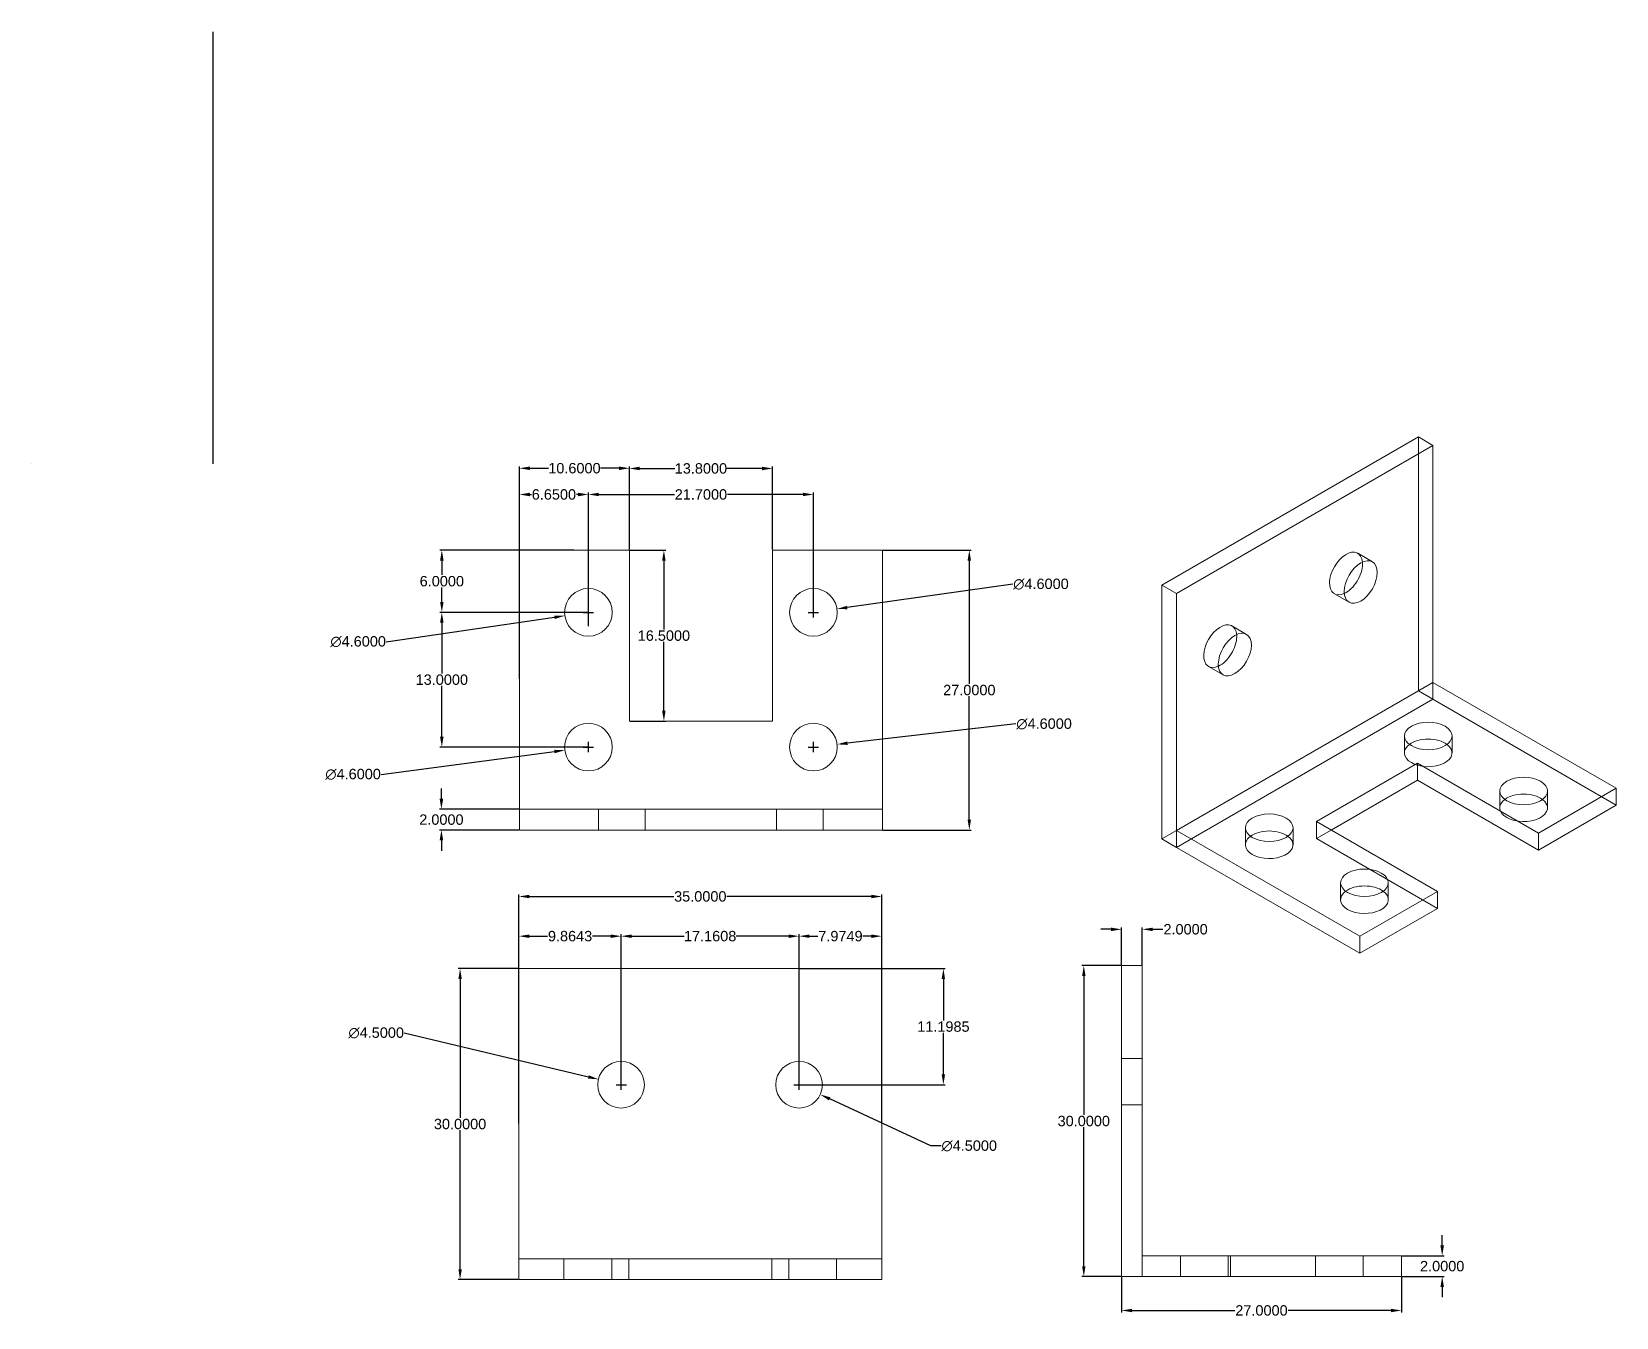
# Model space of a CAD drawing. Header units: inches. Extents: x -18 to 135, y -101 to 23.
import ezdxf

# ---------------------------------------------------------------- set-up
doc = ezdxf.new("R2010")
doc.units = ezdxf.units.IN
doc.header["$MEASUREMENT"] = 0
doc.layers.get('0').update_dxf_attribs({"true_color": 0xc2ced6})
doc.styles.get("Standard").update_dxf_attribs({"font": 'arial.ttf'})
doc.dimstyles.get("Standard").update_dxf_attribs({"dimscale": 1.0005, "dimtxt": 1, "dimasz": 1, "dimexe": 0.18, "dimexo": 0.0625, "dimgap": 0.09, "dimtad": 0, "dimtih": 1, "dimtoh": 1, "dimdec": 4, "dimzin": 0, "dimdsep": 46, "dimtxsty": 'Standard', "dimcen": 0.5, "dimadec": 0, "dimazin": 0, "dimtfac": 1, "dimtdec": 4, "dimtofl": 0, "dimtmove": 0, "dimatfit": 3, "dimfxl": 1, "dimtolj": 1, "dimtzin": 0, "dimarcsym": 0})

# ---------------------------------------------------------------- blocks, each defined once
blk = doc.blocks.new('A$Cb206c12f')
at = {"color": 0, "linetype": 'Continuous', "lineweight": 0}
for p, q in [((-17.5, 6.47), (-17.5, -18.53)), ((-6.9, 6.47), (-17.5, 6.47)), ((-6.9, 6.47), (-17.5, 6.47)), ((-17.5, 6.47), (-17.5, -18.53)), ((-6.9, -10.03), (-6.9, 6.47)), ((-6.9, -10.03), (-6.9, 6.47)), ((6.9, 6.47), (6.9, -10.03)), ((17.5, 6.47), (6.9, 6.47)), ((17.5, 6.47), (6.9, 6.47)), ((6.9, 6.47), (6.9, -10.03)), ((17.5, -18.53), (17.5, 6.47)), ((17.5, -18.53), (17.5, 6.47)), ((6.9, -10.03), (-6.9, -10.03)), ((6.9, -10.03), (-6.9, -10.03)), ((-17.5, -18.53), (-17.5, -20.53)), ((17.5, -18.53), (-17.5, -18.53)), ((-9.89, -18.53), (-9.89, -20.53)), ((-5.39, -18.53), (-5.39, -20.53)), ((7.28, -18.53), (7.28, -20.53)), ((11.78, -18.53), (11.78, -20.53)), ((17.5, -20.53), (17.5, -18.53)), ((-17.5, -20.53), (17.5, -20.53))]:
    blk.add_line(p, q, dxfattribs=at)
for centre in [(-10.85, 0.47), (-10.85, 0.47), (10.85, 0.47), (10.85, 0.47), (-10.85, -12.53), (-10.85, -12.53), (10.85, -12.53), (10.85, -12.53)]:
    blk.add_circle(centre, 2.3, dxfattribs=at)
blk = doc.blocks.new('A$C30d16df9')
at = {"color": 0, "linetype": 'Continuous', "lineweight": 0, "extrusion": (0, 1, -2.22045e-16)}
for p, q in [((-17.5, 30), (17.5, 30)), ((-17.5, 0), (-17.5, 30)), ((17.5, 0), (17.5, 30)), ((-17.5, 2), (17.5, 2)), ((-17.5, 2), (17.5, 2)), ((-13.15, 0), (-13.15, 2)), ((-8.55, 0), (-8.55, 2)), ((-6.9, 0), (-6.9, 2)), ((-6.9, 0), (-6.9, 2)), ((6.9, 0), (6.9, 2)), ((6.9, 0), (6.9, 2)), ((8.55, 0), (8.55, 2)), ((13.15, 0), (13.15, 2)), ((17.5, 0), (-17.5, 0))]:
    blk.add_line(p, q, dxfattribs=at)
at = {"color": 0, "linetype": 'Continuous', "lineweight": 0, "extrusion": (0, -2.22045e-16, -1)}
for centre in [(7.64, 18.8), (-9.53, 18.8)]:
    blk.add_circle(centre, 2.25, dxfattribs=at)
blk = doc.blocks.new('A$C1544227b')
at = {"color": 0, "linetype": 'Continuous', "lineweight": 0, "extrusion": (2.22045e-16, 1, -2.22045e-16)}
for p, q in [((-20.53, 30), (-18.53, 30)), ((-20.53, 0), (-20.53, 30)), ((-18.53, 0), (-18.53, 30)), ((-18.53, 21.05), (-20.53, 21.05)), ((-18.53, 16.55), (-20.53, 16.55)), ((-18.53, 2), (6.47, 2)), ((-18.53, 0), (-18.53, 2)), ((-18.53, 0), (-18.53, 2)), ((-18.53, 2), (6.47, 2)), ((-14.83, 0), (-14.83, 2)), ((-10.23, 0), (-10.23, 2)), ((-10.03, 0), (-10.03, 2)), ((-10.03, 0), (-10.03, 2)), ((-1.83, 0), (-1.83, 2)), ((2.77, 0), (2.77, 2)), ((6.47, 0), (6.47, 2)), ((6.47, 0), (6.47, 2)), ((-18.53, 0), (-20.53, 0)), ((6.47, 0), (-18.53, 0)), ((6.47, 0), (-18.53, 0))]:
    blk.add_line(p, q, dxfattribs=at)
blk = doc.blocks.new('*D6')
at = {"color": 0, "lineweight": -2, "transparency": 16777216}
for p, q in [((36.14, -32.84), (21.88, -32.84)), ((22.06, -33.84), (22.06, -38.73)), ((22.06, -44.83), (22.06, -39.94)), ((36.14, -45.84), (21.88, -45.84))]:
    blk.add_line(p, q, dxfattribs=at)
at = {"color": 0, "transparency": 16777216}
for points in [[(21.89, -33.84), (22.23, -33.84), (22.06, -32.84)], [(21.89, -44.83), (22.23, -44.83), (22.06, -45.84)]]:
    blk.add_solid(points, dxfattribs=at)
at = {"layer": 'Defpoints', "color": 0, "transparency": 16777216}
for p in [(36.2, -32.84), (22.06, -45.84), (36.2, -45.84)]:
    blk.add_point(p, dxfattribs=at)
at = {"color": 0, "transparency": 16777216, "insert": (22.06, -39.34), "char_height": 1.0005, "attachment_point": 5}
blk.add_mtext('\\A1;13.0000', dxfattribs=at)
blk = doc.blocks.new('*D7')
at = {"color": 0, "lineweight": -2, "transparency": 16777216}
for p, q in [((34.79, -26.84), (21.88, -26.84)), ((22.06, -27.84), (22.06, -29.23)), ((22.06, -31.83), (22.06, -30.44)), ((36.14, -32.84), (21.88, -32.84))]:
    blk.add_line(p, q, dxfattribs=at)
at = {"color": 0, "transparency": 16777216}
for points in [[(21.89, -27.84), (22.23, -27.84), (22.06, -26.84)], [(21.89, -31.83), (22.23, -31.83), (22.06, -32.84)]]:
    blk.add_solid(points, dxfattribs=at)
at = {"layer": 'Defpoints', "color": 0, "transparency": 16777216}
for p in [(22.06, -26.84), (34.85, -26.84), (36.2, -32.84)]:
    blk.add_point(p, dxfattribs=at)
at = {"color": 0, "transparency": 16777216, "insert": (22.06, -29.84), "char_height": 1, "attachment_point": 5}
blk.add_mtext('\\A1;6.0000', dxfattribs=at)
blk = doc.blocks.new('*D8')
at = {"color": 0, "lineweight": -2, "transparency": 16777216}
for p, q in [((29.49, -26.84), (21.88, -26.84)), ((22.06, -27.84), (22.06, -29.23)), ((22.06, -31.83), (22.06, -30.44)), ((36.14, -32.84), (21.88, -32.84))]:
    blk.add_line(p, q, dxfattribs=at)
at = {"color": 0, "transparency": 16777216}
for points in [[(21.89, -27.84), (22.23, -27.84), (22.06, -26.84)], [(21.89, -31.83), (22.23, -31.83), (22.06, -32.84)]]:
    blk.add_solid(points, dxfattribs=at)
at = {"layer": 'Defpoints', "color": 0, "transparency": 16777216}
for p in [(22.06, -26.84), (29.55, -26.84), (36.2, -32.84)]:
    blk.add_point(p, dxfattribs=at)
at = {"color": 0, "transparency": 16777216, "insert": (22.06, -29.84), "char_height": 1, "attachment_point": 5}
blk.add_mtext('\\A1;6.0000', dxfattribs=at)
blk = doc.blocks.new('*D9')
at = {"color": 0, "lineweight": -2, "transparency": 16777216}
for p, q in [((29.55, -39.27), (29.55, -21.29)), ((36.2, -34.17), (36.2, -21.29)), ((30.55, -21.47), (30.71, -21.47)), ((35.2, -21.47), (35.04, -21.47))]:
    blk.add_line(p, q, dxfattribs=at)
at = {"color": 0, "transparency": 16777216}
for points in [[(30.55, -21.3), (30.55, -21.64), (29.55, -21.47)], [(35.2, -21.3), (35.2, -21.64), (36.2, -21.47)]]:
    blk.add_solid(points, dxfattribs=at)
at = {"layer": 'Defpoints', "color": 0, "transparency": 16777216}
for p in [(29.55, -21.47), (36.2, -34.23), (29.55, -39.34)]:
    blk.add_point(p, dxfattribs=at)
at = {"color": 0, "transparency": 16777216, "insert": (32.87, -21.47), "char_height": 1, "attachment_point": 5}
blk.add_mtext('\\A1;6.6500', dxfattribs=at)
blk = doc.blocks.new('*D10')
at = {"color": 0, "lineweight": -2, "transparency": 16777216}
for p, q in [((29.55, -26.77), (29.55, -18.76)), ((30.55, -18.94), (32.34, -18.94)), ((39.15, -18.94), (37.36, -18.94)), ((40.15, -26.77), (40.15, -18.76))]:
    blk.add_line(p, q, dxfattribs=at)
at = {"color": 0, "transparency": 16777216}
for points in [[(30.55, -18.77), (30.55, -19.11), (29.55, -18.94)], [(39.15, -18.77), (39.15, -19.11), (40.15, -18.94)]]:
    blk.add_solid(points, dxfattribs=at)
at = {"layer": 'Defpoints', "color": 0, "transparency": 16777216}
for p in [(29.55, -18.94), (29.55, -26.84), (40.15, -26.84)]:
    blk.add_point(p, dxfattribs=at)
at = {"color": 0, "transparency": 16777216, "insert": (34.85, -18.94), "char_height": 1.0005, "attachment_point": 5}
blk.add_mtext('\\A1;10.6000', dxfattribs=at)
blk = doc.blocks.new('*D11')
at = {"color": 0, "lineweight": -2, "transparency": 16777216}
for p, q in [((64.61, -26.84), (73.12, -26.84)), ((72.94, -27.84), (72.94, -39.73)), ((72.94, -52.83), (72.94, -40.94)), ((64.61, -53.84), (73.12, -53.84))]:
    blk.add_line(p, q, dxfattribs=at)
at = {"color": 0, "transparency": 16777216}
for points in [[(72.77, -27.84), (73.1, -27.84), (72.94, -26.84)], [(72.77, -52.83), (73.1, -52.83), (72.94, -53.84)]]:
    blk.add_solid(points, dxfattribs=at)
at = {"layer": 'Defpoints', "color": 0, "transparency": 16777216}
for p in [(64.55, -26.84), (64.55, -53.84), (72.94, -53.84)]:
    blk.add_point(p, dxfattribs=at)
at = {"color": 0, "transparency": 16777216, "insert": (72.94, -40.34), "char_height": 1.0005, "attachment_point": 5}
blk.add_mtext('\\A1;27.0000', dxfattribs=at)
blk = doc.blocks.new('*D12')
at = {"color": 0, "lineweight": -2, "transparency": 16777216}
for p, q in [((22.02, -50.83), (22.02, -49.83)), ((29.49, -51.84), (21.84, -51.84)), ((29.49, -53.84), (21.84, -53.84)), ((22.02, -54.84), (22.02, -55.84))]:
    blk.add_line(p, q, dxfattribs=at)
at = {"color": 0, "transparency": 16777216}
for points in [[(21.85, -50.83), (22.19, -50.83), (22.02, -51.84)], [(21.85, -54.84), (22.19, -54.84), (22.02, -53.84)]]:
    blk.add_solid(points, dxfattribs=at)
at = {"layer": 'Defpoints', "color": 0, "transparency": 16777216}
for p in [(29.55, -51.84), (22.02, -53.84), (29.55, -53.84)]:
    blk.add_point(p, dxfattribs=at)
at = {"color": 0, "transparency": 16777216, "insert": (22.02, -52.84), "char_height": 1, "attachment_point": 5}
blk.add_mtext('\\A1;2.0000', dxfattribs=at)
blk = doc.blocks.new('*D13')
at = {"color": 0, "lineweight": -2, "transparency": 16777216}
for p, q in [((40.15, -26.77), (40.15, -18.78)), ((41.15, -18.96), (44.54, -18.96)), ((52.95, -18.96), (49.56, -18.96)), ((53.95, -26.77), (53.95, -18.78))]:
    blk.add_line(p, q, dxfattribs=at)
at = {"color": 0, "transparency": 16777216}
for points in [[(41.15, -18.79), (41.15, -19.13), (40.15, -18.96)], [(52.95, -18.79), (52.95, -19.13), (53.95, -18.96)]]:
    blk.add_solid(points, dxfattribs=at)
at = {"layer": 'Defpoints', "color": 0, "transparency": 16777216}
for p in [(53.95, -18.96), (40.15, -26.84), (53.95, -26.84)]:
    blk.add_point(p, dxfattribs=at)
at = {"color": 0, "transparency": 16777216, "insert": (47.05, -18.96), "char_height": 1.0005, "attachment_point": 5}
blk.add_mtext('\\A1;13.8000', dxfattribs=at)
blk = doc.blocks.new('*D14')
at = {"color": 0, "lineweight": -2, "transparency": 16777216}
for p, q in [((36.2, -27.66), (36.2, -21.29)), ((57.9, -32.77), (57.9, -21.29)), ((37.2, -21.47), (44.49, -21.47)), ((56.9, -21.47), (49.61, -21.47))]:
    blk.add_line(p, q, dxfattribs=at)
at = {"color": 0, "transparency": 16777216}
for points in [[(37.2, -21.3), (37.2, -21.63), (36.2, -21.47)], [(56.9, -21.3), (56.9, -21.63), (57.9, -21.47)]]:
    blk.add_solid(points, dxfattribs=at)
at = {"layer": 'Defpoints', "color": 0, "transparency": 16777216}
for p in [(36.2, -21.47), (36.2, -27.73), (57.9, -32.84)]:
    blk.add_point(p, dxfattribs=at)
at = {"color": 0, "transparency": 16777216, "insert": (47.05, -21.47), "char_height": 1.0005, "attachment_point": 5}
blk.add_mtext('\\A1;21.7000', dxfattribs=at)
blk = doc.blocks.new('*D15')
at = {"color": 0, "lineweight": -2, "transparency": 16777216}
for p, q in [((40.21, -26.84), (43.66, -26.84)), ((43.48, -27.84), (43.48, -34.48)), ((43.48, -42.33), (43.48, -35.69)), ((40.21, -43.34), (43.66, -43.34))]:
    blk.add_line(p, q, dxfattribs=at)
at = {"color": 0, "transparency": 16777216}
for points in [[(43.31, -27.84), (43.64, -27.84), (43.48, -26.84)], [(43.31, -42.33), (43.64, -42.33), (43.48, -43.34)]]:
    blk.add_solid(points, dxfattribs=at)
at = {"layer": 'Defpoints', "color": 0, "transparency": 16777216}
for p in [(40.15, -26.84), (40.15, -43.34), (43.48, -43.34)]:
    blk.add_point(p, dxfattribs=at)
at = {"color": 0, "transparency": 16777216, "insert": (43.48, -35.09), "char_height": 1.0005, "attachment_point": 5}
blk.add_mtext('\\A1;16.5000', dxfattribs=at)
blk = doc.blocks.new('*D16')
at = {"color": 0, "lineweight": -2, "transparency": 16777216}
for p, q in [((29.43, -67.21), (23.64, -67.21)), ((23.82, -68.21), (23.82, -81.61)), ((23.82, -96.21), (23.82, -82.81)), ((29.43, -97.21), (23.64, -97.21))]:
    blk.add_line(p, q, dxfattribs=at)
at = {"color": 0, "transparency": 16777216}
for points in [[(23.66, -68.21), (23.99, -68.21), (23.82, -67.21)], [(23.66, -96.21), (23.99, -96.21), (23.82, -97.21)]]:
    blk.add_solid(points, dxfattribs=at)
at = {"layer": 'Defpoints', "color": 0, "transparency": 16777216}
for p in [(23.82, -67.21), (29.49, -67.21), (29.49, -97.21)]:
    blk.add_point(p, dxfattribs=at)
at = {"color": 0, "transparency": 16777216, "insert": (23.82, -82.21), "char_height": 1.0005, "attachment_point": 5}
blk.add_mtext('\\A1;30.0000', dxfattribs=at)
blk = doc.blocks.new('*D17')
at = {"color": 0, "lineweight": -2, "transparency": 16777216}
for p, q in [((29.49, -67.15), (29.49, -60.07)), ((30.49, -60.25), (44.44, -60.25)), ((63.49, -60.25), (49.55, -60.25)), ((64.49, -67.15), (64.49, -60.07))]:
    blk.add_line(p, q, dxfattribs=at)
at = {"color": 0, "transparency": 16777216}
for points in [[(30.49, -60.09), (30.49, -60.42), (29.49, -60.25)], [(63.49, -60.09), (63.49, -60.42), (64.49, -60.25)]]:
    blk.add_solid(points, dxfattribs=at)
at = {"layer": 'Defpoints', "color": 0, "transparency": 16777216}
for p in [(64.49, -60.25), (29.49, -67.21), (64.49, -67.21)]:
    blk.add_point(p, dxfattribs=at)
at = {"color": 0, "transparency": 16777216, "insert": (46.99, -60.25), "char_height": 1.0005, "attachment_point": 5}
blk.add_mtext('\\A1;35.0000', dxfattribs=at)
blk = doc.blocks.new('*D18')
at = {"color": 0, "lineweight": -2, "transparency": 16777216}
for p, q in [((39.36, -78.35), (39.36, -63.9)), ((40.36, -64.08), (45.43, -64.08)), ((55.52, -64.08), (50.45, -64.08)), ((56.52, -78.35), (56.52, -63.9))]:
    blk.add_line(p, q, dxfattribs=at)
at = {"color": 0, "transparency": 16777216}
for points in [[(40.36, -63.92), (40.36, -64.25), (39.36, -64.08)], [(55.52, -63.92), (55.52, -64.25), (56.52, -64.08)]]:
    blk.add_solid(points, dxfattribs=at)
at = {"layer": 'Defpoints', "color": 0, "transparency": 16777216}
for p in [(56.52, -64.08), (39.36, -78.41), (56.52, -78.41)]:
    blk.add_point(p, dxfattribs=at)
at = {"color": 0, "transparency": 16777216, "insert": (47.94, -64.08), "char_height": 1.0005, "attachment_point": 5}
blk.add_mtext('\\A1;17.1608', dxfattribs=at)
blk = doc.blocks.new('*D19')
at = {"color": 0, "lineweight": -2, "transparency": 16777216}
for p, q in [((29.49, -82.15), (29.49, -63.9)), ((30.49, -64.08), (32.26, -64.08)), ((38.36, -64.08), (36.59, -64.08)), ((39.36, -78.35), (39.36, -63.9))]:
    blk.add_line(p, q, dxfattribs=at)
at = {"color": 0, "transparency": 16777216}
for points in [[(30.49, -63.92), (30.49, -64.25), (29.49, -64.08)], [(38.36, -63.92), (38.36, -64.25), (39.36, -64.08)]]:
    blk.add_solid(points, dxfattribs=at)
at = {"layer": 'Defpoints', "color": 0, "transparency": 16777216}
for p in [(29.49, -64.08), (39.36, -78.41), (29.49, -82.21)]:
    blk.add_point(p, dxfattribs=at)
at = {"color": 0, "transparency": 16777216, "insert": (34.43, -64.08), "char_height": 1, "attachment_point": 5}
blk.add_mtext('\\A1;9.8643', dxfattribs=at)
blk = doc.blocks.new('*D20')
at = {"color": 0, "lineweight": -2, "transparency": 16777216}
for p, q in [((56.52, -78.35), (56.52, -63.9)), ((57.52, -64.08), (58.34, -64.08)), ((63.49, -64.08), (62.67, -64.08)), ((64.49, -82.15), (64.49, -63.9))]:
    blk.add_line(p, q, dxfattribs=at)
at = {"color": 0, "transparency": 16777216}
for points in [[(57.52, -63.92), (57.52, -64.25), (56.52, -64.08)], [(63.49, -63.92), (63.49, -64.25), (64.49, -64.08)]]:
    blk.add_solid(points, dxfattribs=at)
at = {"layer": 'Defpoints', "color": 0, "transparency": 16777216}
for p in [(64.49, -64.08), (56.52, -78.41), (64.49, -82.21)]:
    blk.add_point(p, dxfattribs=at)
at = {"color": 0, "transparency": 16777216, "insert": (60.51, -64.08), "char_height": 1, "attachment_point": 5}
blk.add_mtext('\\A1;7.9749', dxfattribs=at)
blk = doc.blocks.new('*D21')
at = {"color": 0, "lineweight": -2, "transparency": 16777216}
for p, q in [((56.58, -67.21), (70.62, -67.21)), ((70.44, -68.21), (70.44, -72.21)), ((70.44, -77.41), (70.44, -73.41)), ((56.58, -78.41), (70.62, -78.41))]:
    blk.add_line(p, q, dxfattribs=at)
at = {"color": 0, "transparency": 16777216}
for points in [[(70.27, -68.21), (70.6, -68.21), (70.44, -67.21)], [(70.27, -77.41), (70.6, -77.41), (70.44, -78.41)]]:
    blk.add_solid(points, dxfattribs=at)
at = {"layer": 'Defpoints', "color": 0, "transparency": 16777216}
for p in [(56.52, -67.21), (70.44, -67.21), (56.52, -78.41)]:
    blk.add_point(p, dxfattribs=at)
at = {"color": 0, "transparency": 16777216, "insert": (70.44, -72.81), "char_height": 1.0005, "attachment_point": 5}
blk.add_mtext('\\A1;11.1985', dxfattribs=at)
blk = doc.blocks.new('*D22')
at = {"color": 0, "lineweight": -2, "transparency": 16777216}
for p, q in [((87.56, -66.92), (83.8, -66.92)), ((83.98, -67.92), (83.98, -81.32)), ((83.98, -95.92), (83.98, -82.52)), ((87.56, -96.92), (83.8, -96.92))]:
    blk.add_line(p, q, dxfattribs=at)
at = {"color": 0, "transparency": 16777216}
for points in [[(83.82, -67.92), (84.15, -67.92), (83.98, -66.92)], [(83.82, -95.92), (84.15, -95.92), (83.98, -96.92)]]:
    blk.add_solid(points, dxfattribs=at)
at = {"layer": 'Defpoints', "color": 0, "transparency": 16777216}
for p in [(83.98, -66.92), (87.62, -66.92), (87.62, -96.92)]:
    blk.add_point(p, dxfattribs=at)
at = {"color": 0, "transparency": 16777216, "insert": (83.98, -81.92), "char_height": 1.0005, "attachment_point": 5}
blk.add_mtext('\\A1;30.0000', dxfattribs=at)
blk = doc.blocks.new('*D23')
at = {"color": 0, "lineweight": -2, "transparency": 16777216}
for p, q in [((87.62, -96.98), (87.62, -100.38)), ((114.62, -96.98), (114.62, -100.38)), ((88.62, -100.19), (98.56, -100.19)), ((113.62, -100.19), (103.68, -100.19))]:
    blk.add_line(p, q, dxfattribs=at)
at = {"color": 0, "transparency": 16777216}
for points in [[(88.62, -100.03), (88.62, -100.36), (87.62, -100.19)], [(113.62, -100.03), (113.62, -100.36), (114.62, -100.19)]]:
    blk.add_solid(points, dxfattribs=at)
at = {"layer": 'Defpoints', "color": 0, "transparency": 16777216}
for p in [(87.62, -96.92), (114.62, -96.92), (114.62, -100.19)]:
    blk.add_point(p, dxfattribs=at)
at = {"color": 0, "transparency": 16777216, "insert": (101.12, -100.19), "char_height": 1.0005, "attachment_point": 5}
blk.add_mtext('\\A1;27.0000', dxfattribs=at)
blk = doc.blocks.new('*D24')
at = {"color": 0, "lineweight": -2, "transparency": 16777216}
for p, q in [((86.62, -63.42), (85.62, -63.42)), ((87.62, -66.85), (87.62, -63.24)), ((89.62, -66.85), (89.62, -63.24)), ((90.62, -63.42), (91.62, -63.42))]:
    blk.add_line(p, q, dxfattribs=at)
at = {"color": 0, "transparency": 16777216}
for points in [[(86.62, -63.26), (86.62, -63.59), (87.62, -63.42)], [(90.62, -63.26), (90.62, -63.59), (89.62, -63.42)]]:
    blk.add_solid(points, dxfattribs=at)
at = {"layer": 'Defpoints', "color": 0, "transparency": 16777216}
for p in [(89.62, -63.42), (87.62, -66.92), (89.62, -66.92)]:
    blk.add_point(p, dxfattribs=at)
at = {"color": 0, "transparency": 16777216, "insert": (93.8, -63.42), "char_height": 1, "attachment_point": 5}
blk.add_mtext('\\A1;2.0000', dxfattribs=at)
blk = doc.blocks.new('*D25')
at = {"color": 0, "lineweight": -2, "transparency": 16777216}
for p, q in [((118.55, -93.92), (118.55, -92.92)), ((114.68, -94.92), (118.73, -94.92)), ((114.68, -96.92), (118.73, -96.92)), ((118.55, -97.92), (118.55, -98.92))]:
    blk.add_line(p, q, dxfattribs=at)
at = {"color": 0, "transparency": 16777216}
for points in [[(118.38, -93.92), (118.72, -93.92), (118.55, -94.92)], [(118.38, -97.92), (118.72, -97.92), (118.55, -96.92)]]:
    blk.add_solid(points, dxfattribs=at)
at = {"layer": 'Defpoints', "color": 0, "transparency": 16777216}
for p in [(114.62, -94.92), (118.55, -94.92), (114.62, -96.92)]:
    blk.add_point(p, dxfattribs=at)
at = {"color": 0, "transparency": 16777216, "insert": (118.55, -95.92), "char_height": 1, "attachment_point": 5}
blk.add_mtext('\\A1;2.0000', dxfattribs=at)
blk = doc.blocks.new('*D26')
at = {"color": 0, "lineweight": -2, "transparency": 16777216}
for p, q in [((18.44, -73.42), (36.2, -77.66)), ((39.36, -78.91), (39.36, -77.91)), ((38.86, -78.41), (39.86, -78.41))]:
    blk.add_line(p, q, dxfattribs=at)
at = {"color": 0, "transparency": 16777216}
blk.add_solid([(36.23, -77.5), (36.16, -77.82), (37.17, -77.89)], dxfattribs=at)
at = {"layer": 'Defpoints', "color": 0, "transparency": 16777216}
for p in [(37.17, -77.89), (41.55, -78.93)]:
    blk.add_point(p, dxfattribs=at)
at = {"color": 0, "transparency": 16777216, "insert": (15.73, -73.42), "char_height": 1.0005, "attachment_point": 5}
blk.add_mtext('\\A1;∅4.5000', dxfattribs=at)
blk = doc.blocks.new('*D27')
at = {"color": 0, "lineweight": -2, "transparency": 16777216}
for p, q in [((56.52, -78.91), (56.52, -77.91)), ((56.02, -78.41), (57.02, -78.41)), ((69.22, -84.32), (59.47, -79.78)), ((70.22, -84.32), (69.22, -84.32))]:
    blk.add_line(p, q, dxfattribs=at)
at = {"color": 0, "transparency": 16777216}
blk.add_solid([(59.54, -79.63), (59.4, -79.93), (58.56, -79.36)], dxfattribs=at)
at = {"layer": 'Defpoints', "color": 0, "transparency": 16777216}
for p in [(54.48, -77.46), (58.56, -79.36)]:
    blk.add_point(p, dxfattribs=at)
at = {"color": 0, "transparency": 16777216, "insert": (72.93, -84.32), "char_height": 1.0005, "attachment_point": 5}
blk.add_mtext('\\A1;∅4.5000', dxfattribs=at)
blk = doc.blocks.new('*D28')
at = {"color": 0, "lineweight": -2, "transparency": 16777216}
for p, q in [((16.7, -35.67), (32.93, -33.31)), ((35.7, -32.84), (36.7, -32.84)), ((36.2, -33.34), (36.2, -32.34))]:
    blk.add_line(p, q, dxfattribs=at)
at = {"color": 0, "transparency": 16777216}
blk.add_solid([(32.91, -33.15), (32.96, -33.48), (33.92, -33.17)], dxfattribs=at)
at = {"layer": 'Defpoints', "color": 0, "transparency": 16777216}
for p in [(33.92, -33.17), (38.48, -32.5)]:
    blk.add_point(p, dxfattribs=at)
at = {"color": 0, "transparency": 16777216, "insert": (13.99, -35.67), "char_height": 1.0005, "attachment_point": 5}
blk.add_mtext('\\A1;∅4.6000', dxfattribs=at)
blk = doc.blocks.new('*D29')
at = {"color": 0, "lineweight": -2, "transparency": 16777216}
for p, q in [((35.7, -45.84), (36.7, -45.84)), ((36.2, -46.34), (36.2, -45.34)), ((16.21, -48.47), (32.93, -46.27))]:
    blk.add_line(p, q, dxfattribs=at)
at = {"color": 0, "transparency": 16777216}
blk.add_solid([(32.91, -46.1), (32.95, -46.43), (33.92, -46.14)], dxfattribs=at)
at = {"layer": 'Defpoints', "color": 0, "transparency": 16777216}
for p in [(38.48, -45.54), (33.92, -46.14)]:
    blk.add_point(p, dxfattribs=at)
at = {"color": 0, "transparency": 16777216, "insert": (13.5, -48.47), "char_height": 1.0005, "attachment_point": 5}
blk.add_mtext('\\A1;∅4.6000', dxfattribs=at)
blk = doc.blocks.new('*D30')
at = {"color": 0, "lineweight": -2, "transparency": 16777216}
for p, q in [((77.15, -30.12), (61.17, -32.37)), ((57.4, -32.84), (58.4, -32.84)), ((57.9, -33.34), (57.9, -32.34))]:
    blk.add_line(p, q, dxfattribs=at)
at = {"color": 0, "transparency": 16777216}
blk.add_solid([(61.14, -32.21), (61.19, -32.54), (60.18, -32.51)], dxfattribs=at)
at = {"layer": 'Defpoints', "color": 0, "transparency": 16777216}
for p in [(55.62, -33.16), (60.18, -32.51)]:
    blk.add_point(p, dxfattribs=at)
at = {"color": 0, "transparency": 16777216, "insert": (79.85, -30.12), "char_height": 1.0005, "attachment_point": 5}
blk.add_mtext('\\A1;∅4.6000', dxfattribs=at)
blk = doc.blocks.new('*D31')
at = {"color": 0, "lineweight": -2, "transparency": 16777216}
for p, q in [((77.44, -43.61), (61.18, -45.46)), ((57.4, -45.84), (58.4, -45.84)), ((57.9, -46.34), (57.9, -45.34))]:
    blk.add_line(p, q, dxfattribs=at)
at = {"color": 0, "transparency": 16777216}
blk.add_solid([(61.16, -45.3), (61.2, -45.63), (60.18, -45.57)], dxfattribs=at)
at = {"layer": 'Defpoints', "color": 0, "transparency": 16777216}
for p in [(60.18, -45.57), (55.61, -46.1)]:
    blk.add_point(p, dxfattribs=at)
at = {"color": 0, "transparency": 16777216, "insert": (80.15, -43.61), "char_height": 1.0005, "attachment_point": 5}
blk.add_mtext('\\A1;∅4.6000', dxfattribs=at)
blk = doc.blocks.new('A$C5c9075a9')
at = {"color": 0, "linetype": 'Continuous', "lineweight": 0, "extrusion": (0, 0.816497, 0.57735)}
for p, q in [((-2.14, 40.02), (-26.89, 25.73)), ((-0.73, 39.2), (-2.14, 40.02)), ((-2.14, 15.52), (-2.14, 40.02)), ((-25.47, 24.91), (-0.73, 39.2)), ((-0.73, 16.34), (-0.73, 39.2)), ((-6.58, 27.98), (-7.99, 28.8)), ((-26.89, 25.73), (-25.47, 24.91)), ((-26.89, 1.24), (-26.89, 25.73)), ((-25.47, 0.42), (-25.47, 24.91)), ((-8.83, 24.08), (-10.24, 24.9)), ((-18.71, 20.97), (-20.12, 21.79)), ((-20.96, 17.08), (-22.37, 17.89)), ((-0.73, 16.34), (-25.47, 2.05)), ((-0.73, 16.34), (-25.47, 2.05)), ((-2.14, 15.52), (-0.73, 14.71)), ((16.95, 6.13), (-0.73, 16.34)), ((16.95, 6.13), (-0.73, 16.34)), ((-0.73, 14.71), (-0.73, 16.34)), ((-0.73, 14.71), (-0.73, 16.34)), ((-0.73, 14.71), (-0.73, 16.34)), ((-0.73, 14.71), (-25.47, 0.42)), ((-0.73, 14.71), (-25.47, 0.42)), ((-0.73, 14.71), (-25.47, 0.42)), ((16.95, 4.5), (-0.73, 14.71)), ((16.95, 4.5), (-0.73, 14.71)), ((-3.49, 9.54), (-3.49, 11.18)), ((1.11, 9.54), (1.11, 11.18)), ((-11.97, 2.91), (-2.21, 8.54)), ((-11.97, 2.91), (-2.21, 8.54)), ((-2.21, 8.54), (9.46, 1.81)), ((-2.21, 6.91), (-2.21, 8.54)), ((-2.21, 8.54), (9.46, 1.81)), ((-2.21, 6.91), (-2.21, 8.54)), ((-10.55, 2.09), (-2.21, 6.91)), ((-10.55, 2.09), (-2.21, 6.91)), ((-2.21, 6.91), (9.46, 0.17)), ((-2.21, 6.91), (9.46, 0.17)), ((9.46, 1.81), (16.95, 6.13)), ((9.46, 1.81), (16.95, 6.13)), ((16.95, 4.5), (16.95, 6.13)), ((16.95, 4.5), (16.95, 6.13)), ((5.71, 4.24), (5.71, 5.87)), ((10.31, 4.24), (10.31, 5.87)), ((9.46, 0.17), (16.95, 4.5)), ((9.46, 0.17), (16.95, 4.5)), ((-26.89, 1.24), (-25.47, 2.05)), ((-25.47, 2.05), (-7.8, -8.15)), ((-25.47, 0.42), (-25.47, 2.05)), ((-25.47, 0.42), (-25.47, 2.05)), ((-25.47, 2.05), (-7.8, -8.15)), ((-18.83, 0.68), (-18.83, 2.32)), ((-14.23, 0.68), (-14.23, 2.32)), ((-0.3, -3.83), (-11.97, 2.91)), ((-0.3, -3.83), (-11.97, 2.91)), ((-11.97, 1.28), (-11.97, 2.91)), ((-11.97, 1.28), (-11.97, 2.91)), ((-11.97, 1.28), (-10.55, 2.09)), ((-11.97, 1.28), (-10.55, 2.09)), ((9.46, 0.17), (9.46, 1.81)), ((9.46, 0.17), (9.46, 1.81)), ((-25.47, 0.42), (-26.89, 1.24)), ((-7.8, -9.79), (-25.47, 0.42)), ((-7.8, -9.79), (-25.47, 0.42)), ((-11.97, 1.28), (-0.3, -5.46)), ((-11.97, 1.28), (-0.3, -5.46)), ((-9.64, -4.62), (-9.64, -2.99)), ((-5.04, -4.62), (-5.04, -2.99)), ((-7.8, -8.15), (-0.3, -3.83)), ((-7.8, -8.15), (-0.3, -3.83)), ((-0.3, -5.46), (-0.3, -3.83)), ((-0.3, -5.46), (-0.3, -3.83)), ((-0.3, -5.46), (-7.8, -9.79)), ((-0.3, -5.46), (-7.8, -9.79)), ((-7.8, -9.79), (-7.8, -8.15)), ((-7.8, -9.79), (-7.8, -8.15))]:
    blk.add_line(p, q, dxfattribs=at)
at = {"color": 0, "linetype": 'Continuous', "lineweight": 0}
for centre, major_axis, start_param, end_param in [((-9.12, 26.85), (1.13, 1.95), -0.679674, 3.821266), ((-9.12, 26.85), (1.12, 1.95), -2.461919, -0.785398), ((-9.12, 26.85), (1.12, 1.95), -0.785398, -0.679674), ((-21.25, 19.84), (1.13, 1.95), -0.679674, 3.821266), ((-21.25, 19.84), (1.12, 1.95), -2.461919, -0.785398), ((-21.25, 19.84), (1.12, 1.95), -0.785398, -0.679674), ((-1.19, 9.54), (-2.3, 0), -2.479365, -0.662228), ((-1.19, 9.54), (-2.3, 0), -2.479365, -0.662228), ((-1.19, 9.54), (-2.3, 0), -0.662228, 0.785398), ((-1.19, 9.54), (-2.3, 0), -0.662228, 0.785398), ((-1.19, 9.54), (2.3, 0), -2.356194, 0.662228), ((-1.19, 9.54), (2.3, 0), -2.356194, 0.662228), ((8.01, 4.24), (-2.3, 0), -0.662228, 0.785398), ((8.01, 4.24), (-2.3, 0), -0.662228, 0.785398), ((8.01, 4.24), (-2.3, 0), -2.479365, -0.662228), ((8.01, 4.24), (-2.3, 0), -2.479365, -0.662228), ((8.01, 4.24), (2.3, 0), -2.356194, 0.662228), ((8.01, 4.24), (2.3, 0), -2.356194, 0.662228), ((-16.53, 0.68), (-2.3, 0), -2.479365, -0.662228), ((-16.53, 0.68), (-2.3, 0), -2.479365, -0.662228), ((-16.53, 0.68), (-2.3, 0), -0.662228, 0.785398), ((-16.53, 0.68), (-2.3, 0), -0.662228, 0.785398), ((-16.53, 0.68), (2.3, 0), -2.356194, 0.662228), ((-16.53, 0.68), (2.3, 0), -2.356194, 0.662228), ((-7.34, -4.62), (-2.3, 0), -0.662228, 0.785398), ((-7.34, -4.62), (-2.3, 0), -0.662228, 0.785398), ((-7.34, -4.62), (-2.3, 0), -2.479365, -0.662228), ((-7.34, -4.62), (-2.3, 0), -2.479365, -0.662228), ((-7.34, -4.62), (2.3, 0), -2.356194, 0.662228), ((-7.34, -4.62), (2.3, 0), -2.356194, 0.662228)]:
    blk.add_ellipse(centre, major_axis=major_axis, ratio=0.57735, start_param=start_param, end_param=end_param, dxfattribs=at)
at = {"color": 0, "linetype": 'Continuous', "lineweight": 0, "extrusion": (1.03585e-16, 6.83926e-17, -1)}
for centre in [(-7.7, 26.03), (-19.84, 19.03)]:
    blk.add_ellipse(centre, major_axis=(1.13, 1.95), ratio=0.57735, start_param=-5.497787, end_param=0.785398, dxfattribs=at)
at = {"color": 0, "linetype": 'Continuous', "lineweight": 0, "extrusion": (-2.76421e-17, 5.55112e-17, -1)}
for centre in [(-1.19, 11.18), (-1.19, 11.18), (8.01, 5.87), (8.01, 5.87), (-16.53, 2.32), (-16.53, 2.32), (-7.34, -2.99), (-7.34, -2.99)]:
    blk.add_ellipse(centre, major_axis=(2.3, 0), ratio=0.57735, start_param=-3.926991, end_param=2.356194, dxfattribs=at)

msp = doc.modelspace()

# ---------------------------------------------------------------- linework, layer by layer
msp.add_line((0, -18.52643), (0, 23.17954))
at = {"elevation": 1}
msp.add_lwpolyline([(-17.5, -18.52643), (-17.5, -18.52643), (-17.5, -18.52643), (-17.5, -18.52643)], close=True, dxfattribs=at)

# ---------------------------------------------------------------- block references
for name, p in [('A$C5c9075a9', (118.39268, -55.94168)), ('A$Cb206c12f', (47.04935, -33.30897)), ('A$C30d16df9', (46.99294, -97.21304)), ('A$C1544227b', (108.14753, -96.91717))]:
    msp.add_blockref(name, p)

# ---------------------------------------------------------------- dimensions: what is measured, and where the dimension line sits
for base, p1, p2, picture, middle in [((29.54935, -18.93912), (40.14935, -26.8354), (29.54935, -26.8354), '*D10', (34.84935, -18.93912)), ((29.54935, -21.46888), (36.19935, -34.22769), (29.54935, -39.3354), '*D9', (32.87435, -21.46888)), ((36.19935, -21.46646), (57.89935, -32.8354), (36.19935, -27.72698), '*D14', (47.04935, -21.46646)), ((89.6211, -63.42447), (87.6211, -66.91717), (89.6211, -66.91717), '*D24', (93.79572, -63.42447)), ((114.6211, -100.19492), (87.6211, -96.91717), (114.6211, -96.91717), '*D23', (101.1211, -100.19492))]:
    dim = msp.add_linear_dim(base=base, p1=p1, p2=p2, dimstyle='Standard')
    dim.commit()
    dim.dimension.update_dxf_attribs({"geometry": picture, "text_midpoint": middle})
for base, p1, p2, picture, middle in [((53.94935, -18.96145), (40.14935, -26.8354), (53.94935, -26.8354), '*D13', (47.04935, -18.96145)), ((64.49294, -60.25488), (29.49294, -67.21304), (64.49294, -67.21304), '*D17', (46.99294, -60.25488)), ((29.49294, -64.08463), (39.35726, -78.41153), (29.49294, -82.21304), '*D19', (34.4251, -64.08463)), ((56.51809, -64.08463), (39.35726, -78.41153), (56.51809, -78.41153), '*D18', (47.93768, -64.08463)), ((64.492943, -64.084635), (56.518091, -78.411533), (64.492943, -82.213039), '*D20', (60.505517, -64.084635))]:
    dim = msp.add_linear_dim(base=base, p1=p1, p2=p2, dimstyle='Standard')
    dim.commit()
    dim.dimension.update_dxf_attribs({"geometry": picture, "text_midpoint": middle, "dimtype": 160})
for p2, picture in [((34.84935, -26.8354), '*D7'), ((29.54935, -26.8354), '*D8')]:
    dim = msp.add_linear_dim(base=(22.06027, -26.8354), p1=(36.19935, -32.8354), p2=p2, angle=90, dimstyle='Standard', override={"dimtmove": 1})
    dim.commit()
    dim.dimension.update_dxf_attribs({"geometry": picture, "text_midpoint": (22.06027, -29.8354)})
for base, p1, p2, picture, middle in [((43.47572, -43.3354), (40.14935, -26.8354), (40.14935, -43.3354), '*D15', (43.47572, -35.0854)), ((72.9377, -53.8354), (64.54935, -26.8354), (64.54935, -53.8354), '*D11', (72.9377, -40.3354)), ((22.06027, -45.8354), (36.19935, -32.8354), (36.19935, -45.8354), '*D6', (22.06027, -39.3354)), ((22.02152, -53.8354), (29.54935, -51.8354), (29.54935, -53.8354), '*D12', (22.02152, -52.8354)), ((23.82356, -67.21304), (29.49294, -97.21304), (29.49294, -67.21304), '*D16', (23.82356, -82.21304)), ((70.43633, -67.21304), (56.51809, -78.41153), (56.51809, -67.21304), '*D21', (70.43633, -72.81229)), ((83.98226, -66.91717), (87.6211, -96.91717), (87.6211, -66.91717), '*D22', (83.98226, -81.91717)), ((118.54844, -94.91717), (114.6211, -96.91717), (114.6211, -94.91717), '*D25', (118.54844, -95.91717))]:
    dim = msp.add_linear_dim(base=base, p1=p1, p2=p2, angle=90, dimstyle='Standard')
    dim.commit()
    dim.dimension.update_dxf_attribs({"geometry": picture, "text_midpoint": middle})
for p1, p2, picture, middle in [((55.62194, -33.15699), (60.17675, -32.5138), '*D30', (77.14519, -30.11768)), ((38.47538, -32.50423), (33.92331, -33.16656), '*D28', (16.70251, -35.6722)), ((55.61415, -46.09593), (60.18454, -45.57486), '*D31', (77.44294, -43.60723)), ((38.47967, -45.5352), (33.91902, -46.1356), '*D29', (16.20626, -48.46744)), ((41.54586, -78.93356), (37.16866, -77.8895), '*D26', (18.43639, -73.42146)), ((54.47779, -77.46303), (58.5584, -79.36004), '*D27', (72.92828, -84.3157))]:
    dim = msp.add_diameter_dim_2p(p1=p1, p2=p2, dimstyle='Standard')
    dim.commit()
    dim.dimension.update_dxf_attribs({"geometry": picture, "text_midpoint": middle, "dimtype": 163})

doc.saveas('drawing.dxf')
